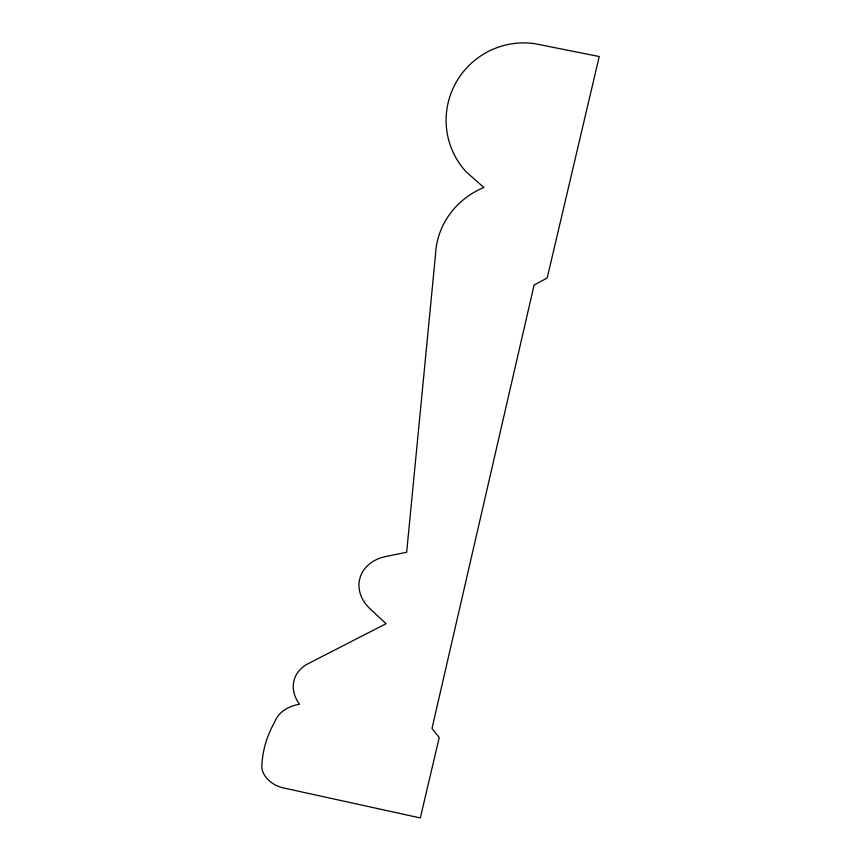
<?xml version="1.0" encoding="UTF-8"?>
<svg xmlns="http://www.w3.org/2000/svg" width="861" height="861" viewBox="0 0 861 861"><rect width="100%" height="100%" fill="white"/><g stroke="black" fill="none" stroke-linecap="round" stroke-linejoin="round"><path stroke-width="1.29" d="M435.515 254.641L406.672 552.235L384.985 556.733A39.143 32.061 13.7 0 0 369.272 608.049L386.051 623.708L309.056 663.196A39.574 30.695 15.6 0 0 299.563 704.233A40.209 30.458 15.8 0 0 274.465 722.519A169.66 126.696 11.2 0 0 261.97 763.642A25.636 19.028 16.3 0 0 285.927 788.461L420.329 817.95L439.218 737.543L431.996 728.449L534.089 285.056L547.198 277.985L599.234 56.535L534.81 43.685A77.21 76.478 -37.1 0 0 455.125 84.184A77.21 76.478 -37.1 0 0 466.522 172.222L483.882 187.472A81.72 77.393 3.9 0 0 435.515 254.641"/></g></svg>
